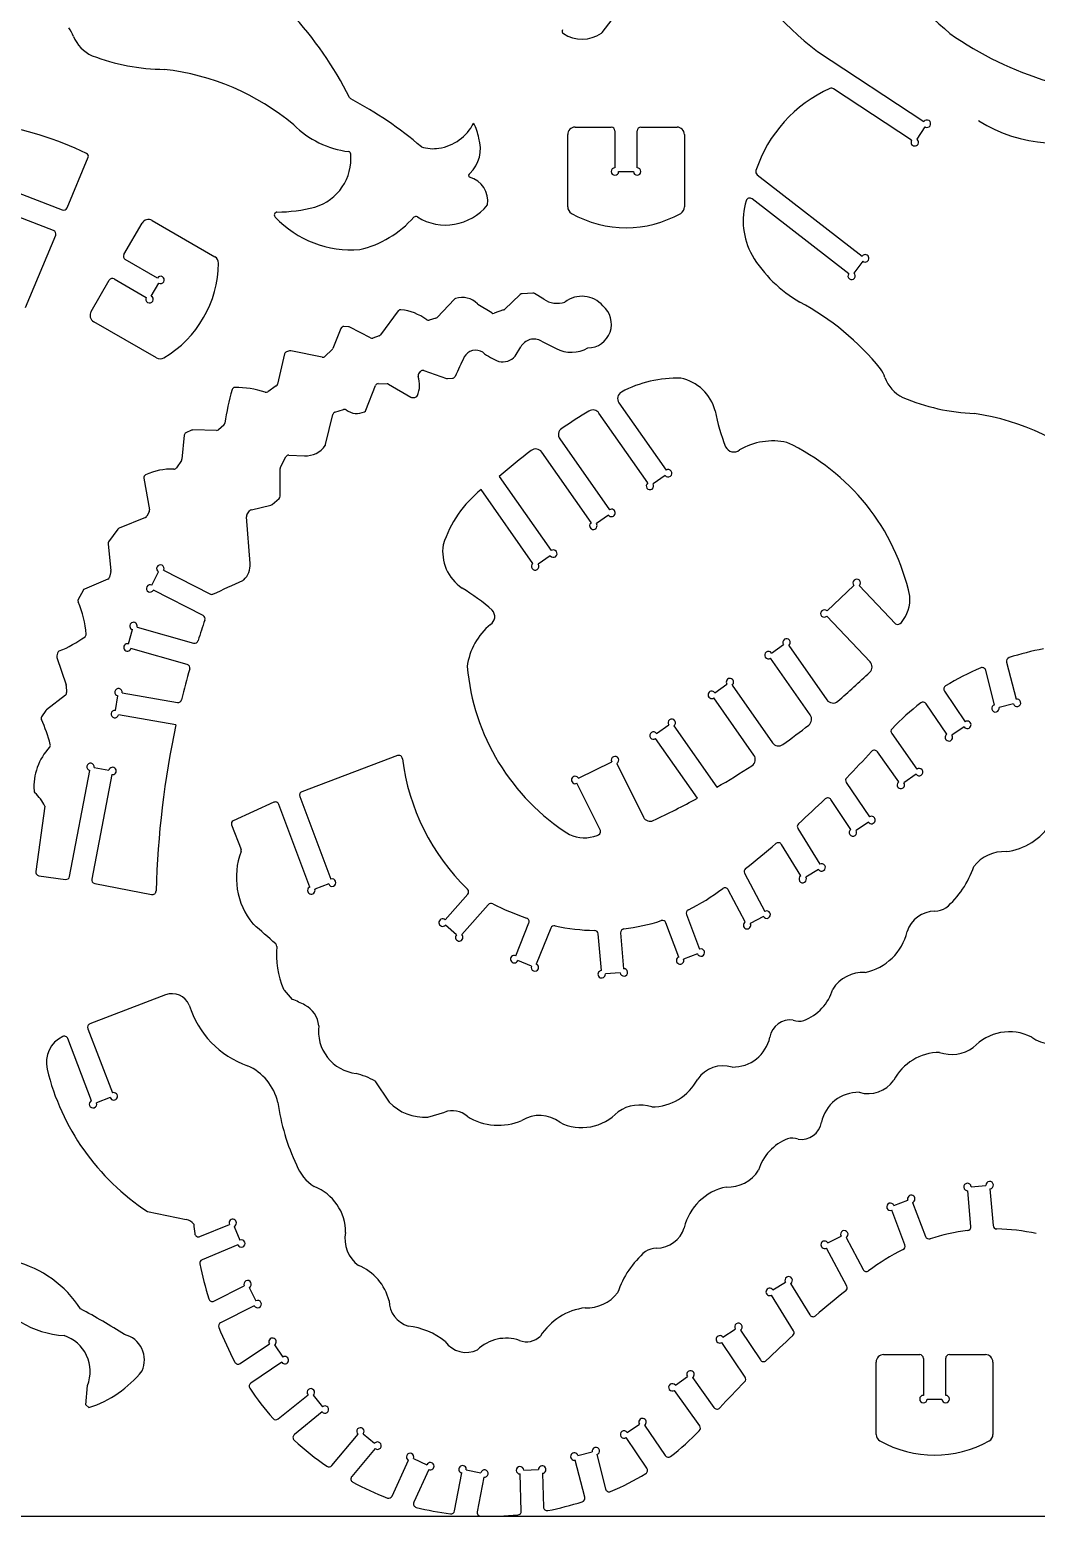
# Model space of a CAD drawing. Extents: x 0 to 14, y 0 to 10.
# Drawn here: x 3.709 to 6.421, y 0 to 4.004 of the extents above; entities that cross this region are included whole.
import ezdxf

# ---------------------------------------------------------------- set-up
doc = ezdxf.new("R2010")
doc.units = 0
doc.layers.add('WHITE', color=7, linetype='CONTINUOUS')

msp = doc.modelspace()

# ---------------------------------------------------------------- linework, layer by layer
at = {"layer": 'WHITE', "linetype": 'CONTINUOUS'}
for p, q in [((5.25099, 3.996668), (5.307695, 4.070412)), ((5.831149, 3.945293), (6.118041, 3.75635)), ((6.08504, 3.706241), (5.874694, 3.844771)), ((5.178447, 3.741645), (5.275743, 3.74162)), ((5.285741, 3.73162), (5.285741, 3.631915)), ((5.34574, 3.631915), (5.34574, 3.731683)), ((5.35574, 3.741683), (5.453035, 3.741683)), ((6.120893, 3.742499), (6.098892, 3.709093)), ((6.265582, 3.760533), (6.266357, 3.758441)), ((5.158477, 3.526717), (5.158441, 3.721641)), ((5.473035, 3.721687), (5.473071, 3.526722)), ((3.809748, 3.524146), (3.866473, 3.660312)), ((5.295741, 3.621915), (5.33574, 3.621915)), ((5.668904, 3.613467), (5.952228, 3.394245)), ((3.595947, 3.596261), (3.796915, 3.518663)), ((3.773345, 3.463447), (3.574335, 3.540288)), ((5.915511, 3.346792), (5.654997, 3.548365)), ((4.038913, 3.490069), (4.207775, 3.392617)), ((3.697755, 3.255312), (3.778974, 3.450272)), ((3.962948, 3.398487), (4.011596, 3.482747)), ((4.05301, 3.334943), (3.966609, 3.384827)), ((5.954017, 3.380217), (5.929539, 3.348581)), ((3.874335, 3.244927), (3.923005, 3.329176)), ((3.936664, 3.332834), (4.023011, 3.282981)), ((4.036671, 3.286642), (4.056671, 3.321282)), ((5.030824, 3.290602), (4.98823, 3.25073)), ((5.064618, 3.294704), (5.035655, 3.292851)), ((5.093869, 3.278002), (5.06944, 3.293399)), ((4.701888, 3.246486), (4.654148, 3.182062)), ((4.853145, 3.277992), (4.806861, 3.228897)), ((4.953744, 3.241027), (4.916741, 3.264061)), ((4.985467, 3.249075), (4.960632, 3.240319)), ((4.050483, 3.120168), (3.881656, 3.2176)), ((4.567906, 3.203894), (4.555317, 3.204442)), ((4.803307, 3.226631), (4.785597, 3.221407)), ((4.547585, 3.199416), (4.525566, 3.145211)), ((4.626786, 3.173617), (4.571207, 3.202918)), ((4.650529, 3.179234), (4.63315, 3.173259)), ((5.087629, 3.165175), (5.12718, 3.144903)), ((4.3959, 3.130832), (4.376621, 3.049116)), ((4.408691, 3.138785), (4.401301, 3.136568)), ((4.49722, 3.121808), (4.412715, 3.13915)), ((4.523659, 3.142459), (4.504455, 3.123902)), ((5.016832, 3.124619), (5.032123, 3.14955)), ((4.756959, 3.07739), (4.761956, 3.083322)), ((4.770657, 3.085807), (4.83195, 3.064769)), ((4.373193, 3.04442), (4.350213, 3.028739)), ((4.614881, 2.97932), (4.640539, 3.045734)), ((4.647995, 3.050786), (4.671722, 3.050583)), ((4.675738, 3.049659), (4.735431, 3.01445)), ((4.835033, 3.064391), (4.84808, 3.065207)), ((4.739846, 3.013339), (4.746432, 3.013668)), ((4.506335, 2.886658), (4.52555, 2.967805)), ((4.530948, 2.973548), (4.554333, 2.980917)), ((5.374359, 2.783199), (5.242614, 2.97135)), ((5.296538, 2.998946), (5.423508, 2.817614)), ((4.145134, 2.925024), (4.129928, 2.918213)), ((4.211935, 2.924511), (4.148512, 2.92589)), ((4.231835, 2.939278), (4.217448, 2.926531)), ((4.125147, 2.911686), (4.119067, 2.847132)), ((5.137166, 2.901628), (5.270843, 2.710717)), ((4.117617, 2.843471), (4.104073, 2.823507)), ((4.384592, 2.82548), (4.399445, 2.853821)), ((4.406798, 2.858052), (4.449442, 2.856646)), ((5.221694, 2.676302), (5.088707, 2.866227)), ((4.383569, 2.747658), (4.383698, 2.821753)), ((5.421052, 2.803686), (5.388286, 2.780743)), ((4.016931, 2.796233), (4.031598, 2.710625)), ((5.06492, 2.566528), (4.925681, 2.765382)), ((4.974031, 2.800938), (5.114069, 2.600942)), ((4.306389, 2.711173), (4.358954, 2.723354)), ((4.362446, 2.725069), (4.380843, 2.741723)), ((4.020673, 2.689918), (3.949878, 2.661476)), ((4.030856, 2.705733), (4.024823, 2.693674)), ((4.302687, 2.566373), (4.292783, 2.691929)), ((4.294294, 2.697155), (4.301575, 2.707921)), ((5.268387, 2.696789), (5.235621, 2.673846)), ((3.946416, 2.658771), (3.92169, 2.624248)), ((3.920165, 2.618757), (3.927603, 2.547267)), ((5.111613, 2.587015), (5.078847, 2.564072)), ((3.919076, 2.524123), (3.856603, 2.497371)), ((3.927259, 2.544464), (3.923561, 2.529411)), ((4.038104, 2.50802), (4.056361, 2.543611)), ((4.069823, 2.547944), (4.194158, 2.484164)), ((3.852769, 2.49387), (3.839814, 2.469556)), ((4.176035, 2.426027), (4.042438, 2.494558)), ((5.857084, 2.438446), (5.929666, 2.507235)), ((5.943803, 2.506855), (6.041742, 2.403515)), ((5.97305, 2.301547), (5.856704, 2.424309)), ((3.97497, 2.34974), (3.985853, 2.388231)), ((3.998196, 2.395133), (4.150548, 2.352056)), ((3.783945, 2.325034), (3.782015, 2.317455)), ((4.133167, 2.294618), (3.981872, 2.337396)), ((5.70729, 2.325159), (5.740056, 2.348102)), ((5.753983, 2.345646), (5.856746, 2.198886)), ((3.78232, 2.312867), (3.806915, 2.23985)), ((5.811947, 2.158258), (5.704834, 2.311232)), ((6.340931, 2.300639), (6.366499, 2.200566)), ((6.308367, 2.185714), (6.284703, 2.278333)), ((3.805469, 2.211855), (3.754115, 2.172496)), ((3.807244, 2.237826), (3.808572, 2.218591)), ((3.939802, 2.170321), (3.946683, 2.209725)), ((3.958254, 2.217856), (4.106953, 2.191891)), ((5.660282, 2.049933), (5.552169, 2.204335)), ((5.554625, 2.218262), (5.587391, 2.241205)), ((5.601318, 2.238749), (5.710042, 2.083475)), ((6.173484, 2.222386), (6.229454, 2.139975)), ((3.752317, 2.170578), (3.740987, 2.153621)), ((6.179819, 2.106265), (6.124126, 2.188267)), ((6.359286, 2.188402), (6.320531, 2.178501)), ((4.10294, 2.131684), (3.947933, 2.15875)), ((5.397851, 2.108488), (5.430617, 2.131431)), ((5.444544, 2.128975), (5.560356, 1.963578)), ((6.226799, 2.126084), (6.193709, 2.103611)), ((5.507807, 1.93402), (5.395395, 2.09456)), ((6.031279, 2.108498), (6.099239, 2.01266)), ((4.699886, 2.048675), (4.442207, 1.951649)), ((6.050295, 1.977953), (5.992825, 2.059)), ((3.816504, 1.723437), (3.871174, 2.008844)), ((3.882878, 2.016791), (3.922169, 2.009291)), ((5.187574, 1.987616), (5.277038, 2.032294)), ((5.290452, 2.027815), (5.362686, 1.883172)), ((3.93011, 1.997595), (3.876168, 1.715986)), ((5.246706, 1.846825), (5.183095, 1.974202)), ((5.908925, 1.976814), (5.971321, 1.883575)), ((6.096866, 1.998718), (6.064237, 1.975581)), ((4.366773, 1.922992), (4.256934, 1.872678)), ((4.436373, 1.938764), (4.520301, 1.716032)), ((5.921456, 1.850206), (5.867627, 1.930644)), ((3.749862, 1.912631), (3.725427, 1.736528)), ((4.464155, 1.694875), (4.380295, 1.917426)), ((4.252845, 1.862458), (4.278621, 1.796301)), ((5.778429, 1.852494), (5.837476, 1.756054)), ((5.968572, 1.869703), (5.935329, 1.847457)), ((5.786305, 1.724724), (5.734432, 1.809447)), ((3.733966, 1.725248), (3.805317, 1.715412)), ((5.635101, 1.732137), (5.689896, 1.629238)), ((5.834169, 1.742303), (5.800056, 1.721417)), ((3.884108, 1.704283), (4.037567, 1.674888)), ((4.51447, 1.703148), (4.477039, 1.689044)), ((5.636937, 1.601037), (5.590978, 1.687343)), ((4.828005, 1.606342), (4.889106, 1.675222)), ((4.94454, 1.647298), (4.872891, 1.566526)), ((5.478495, 1.621099), (5.513902, 1.527593)), ((5.68577, 1.615712), (5.650464, 1.596911)), ((4.858774, 1.565681), (4.82885, 1.592225)), ((5.018277, 1.509706), (5.053934, 1.598062)), ((5.113054, 1.58423), (5.073917, 1.487251)), ((5.249131, 1.469816), (5.240775, 1.56874)), ((5.300775, 1.571265), (5.308918, 1.474866)), ((5.457791, 1.506345), (5.422949, 1.598357)), ((5.060901, 1.481721), (5.023808, 1.49669)), ((5.508092, 1.5147), (5.470684, 1.500535)), ((5.299795, 1.46406), (5.259937, 1.460693)), ((4.074784, 1.404093), (3.871465, 1.326201)), ((4.394423, 1.417471), (4.416048, 1.392206)), ((3.875874, 1.119024), (3.811559, 1.286905)), ((3.865704, 1.313286), (3.931903, 1.140489)), ((4.639167, 1.172552), (4.677107, 1.115506)), ((3.926143, 1.127574), (3.88879, 1.113264)), ((4.782077, 1.075023), (4.827197, 1.088205)), ((6.24551, 0.887724), (6.285368, 0.891091)), ((6.296174, 0.881968), (6.30453, 0.783044)), ((6.037213, 0.837084), (6.074621, 0.85125)), ((6.087514, 0.845439), (6.122356, 0.753427)), ((6.24453, 0.780519), (6.236387, 0.876918)), ((4.026586, 0.820736), (4.13096, 0.799333)), ((6.06681, 0.730685), (6.031403, 0.824191)), ((4.167487, 0.753416), (4.246892, 0.786294)), ((4.259957, 0.780881), (4.275259, 0.743923)), ((4.269846, 0.730858), (4.173216, 0.690848)), ((5.910204, 0.619647), (5.855409, 0.722546)), ((5.859535, 0.736072), (5.894841, 0.754874)), ((5.908368, 0.750747), (5.954327, 0.664441)), ((4.205512, 0.57952), (4.2872, 0.620654)), ((4.300629, 0.61622), (4.318619, 0.580494)), ((5.711136, 0.609481), (5.745249, 0.630367)), ((5.758999, 0.627061), (5.810873, 0.542337)), ((4.314185, 0.567065), (4.223367, 0.521333)), ((5.766876, 0.49929), (5.707829, 0.595731)), ((5.576733, 0.482081), (5.609976, 0.504327)), ((5.623848, 0.501578), (5.677678, 0.42114)), ((4.275877, 0.411505), (4.3548, 0.464546)), ((4.368677, 0.461824), (4.390989, 0.428625)), ((5.636379, 0.37497), (5.573984, 0.468209)), ((4.388268, 0.414747), (4.304591, 0.358511)), ((5.989492, 0.220488), (5.989456, 0.415413)), ((6.009461, 0.435416), (6.106758, 0.435391)), ((6.116756, 0.425391), (6.116756, 0.325686)), ((6.176755, 0.325686), (6.176755, 0.425455)), ((6.186755, 0.435455), (6.28405, 0.435455)), ((6.30405, 0.415458), (6.304085, 0.220493)), ((5.448439, 0.353066), (5.481068, 0.376204)), ((5.49501, 0.373831), (5.55248, 0.292785)), ((3.860489, 0.300002), (3.864784, 0.352636)), ((4.378469, 0.262049), (4.458792, 0.327452)), ((4.472861, 0.326012), (4.498117, 0.294994)), ((5.514026, 0.243286), (5.446066, 0.339124)), ((3.868761, 0.292953), (3.860489, 0.300002)), ((4.496677, 0.280925), (4.422001, 0.22012)), ((6.126756, 0.315686), (6.166755, 0.315686)), ((5.318505, 0.2257), (5.351595, 0.248173)), ((5.365486, 0.245519), (5.421179, 0.163517)), ((4.523119, 0.136532), (4.593542, 0.220971)), ((4.607626, 0.222246), (4.638345, 0.196627)), ((5.371821, 0.129399), (5.315851, 0.211809)), ((4.63962, 0.182542), (4.576755, 0.107165)), ((5.186019, 0.163382), (5.224774, 0.173283)), ((5.236938, 0.16607), (5.260602, 0.073451)), ((4.685422, 0.054312), (4.729674, 0.15072)), ((4.742934, 0.155637), (4.779287, 0.138951)), ((4.784204, 0.125691), (4.74387, 0.037818)), ((4.885079, 0.124741), (4.924357, 0.117176)), ((5.039874, 0.124242), (5.079853, 0.12554)), ((5.204373, 0.051145), (5.178806, 0.151218)), ((4.853707, 0.014734), (4.873368, 0.116813)), ((4.932285, 0.105465), (4.914326, 0.012222)), ((5.033451, 0.013909), (5.030204, 0.113923)), ((5.090172, 0.11587), (5.093129, 0.024792)), ((0.001084, 0.00004), (14.001084, 0.00004))]:
    msp.add_line(p, q, dxfattribs=at)
for centre, radius, start, end in [((6.452813, 4.736156), 1.005948, -169.604864, -128.169369), ((7.48857, 5.492955), 1.984559, -149.217367, -130.938125), ((3.675995, 3.369247), 1.002437, 26.794912, 42.70831), ((3.729503, 3.947148), 0.104921, 21.626464, 35.861203), ((3.916635, 4.022016), 0.096632, -158.000462, -114.285578), ((5.151218, 4.000312), 0.008038, 153.347165, 236.238195), ((5.197006, 4.069324), 0.090858, -123.580623, -54.891449), ((5.244609, 4.001537), 0.008026, -54.577168, -37.345716), ((6.729355, 4.766477), 0.943347, -125.005427, -88.958278), ((4.0755, 4.450484), 0.553416, -111.031326, -90.394134), ((3.996803, 3.240443), 0.660895, 50.156874, 83.493477), ((6.014557, 3.509984), 0.367338, 114.003531, 161.836613), ((5.869194, 3.83642), 0.01, 56.631816, 114.003539), ((4.57793, 3.824726), 0.007983, -153.342095, -118.232084), ((4.054792, 2.847734), 1.100254, 49.85008, 61.83329), ((3.472607, 2.866217), 0.89373, 64.162938, 98.44438), ((4.599818, 3.928404), 0.254638, -134.850848, -97.125582), ((4.794089, 3.807318), 0.123723, -81.985727, -26.41856), ((4.789369, 3.68921), 0.131613, 9.91746, 28.628676), ((5.178441, 3.721645), 0.02, 89.985223, 180.010373), ((5.275741, 3.73162), 0.01, 0, 89.985218), ((5.35574, 3.731683), 0.01, 90, 180), ((5.453035, 3.721683), 0.02, 0.010376, 89.999997), ((6.126393, 3.75085), 0.01, -123.368186, 146.631803), ((6.476075, 4.094711), 0.396307, -121.950131, -66.104391), ((4.795514, 3.779679), 0.096187, -108.983713, -80.530623), ((4.828701, 3.683844), 0.094565, -45.285258, 17.244203), ((6.093392, 3.700741), 0.01, 146.631806, 416.631809), ((3.85905, 3.663237), 0.007979, -21.507031, 67.478995), ((4.43948, 3.655941), 0.134941, -73.719821, 5.570662), ((4.565814, 3.668077), 0.008028, 6.892006, 72.477075), ((4.897064, 3.611411), 0.005544, 109.263556, 237.469141), ((4.877461, 3.543323), 0.065557, -9.839421, 75.312548), ((5.285741, 3.621915), 0.01, 90, 360), ((5.34574, 3.621915), 0.01, 180, 450), ((5.675024, 3.621376), 0.01, 161.836616, 232.269037), ((3.800517, 3.527992), 0.01, -111.112503, -22.616027), ((4.374804, 3.908253), 0.395362, -89.962165, -74.973253), ((4.829538, 3.621667), 0.1438, -121.987064, -38.515273), ((5.178477, 3.52672), 0.02, -179.989624, -119.378589), ((5.453071, 3.526718), 0.02, -60.622383, 0.010376), ((5.820869, 3.488536), 0.189657, 163.202479, 209.087621), ((5.648877, 3.540456), 0.01, 52.269024, 163.202483), ((4.028916, 3.472747), 0.02, 60.010374, 149.999998), ((4.376065, 3.504925), 0.00803, 97.155476, 227.673446), ((4.575683, 3.693226), 0.282424, -136.547585, -85.407652), ((4.532331, 3.687109), 0.28319, -76.530294, -41.610201), ((4.749157, 3.493038), 0.00788, 57.732963, 130.232395), ((5.315776, 3.7706), 0.299872, -119.378589, -60.622383), ((3.769743, 3.454118), 0.01, -22.616027, 68.887488), ((3.971609, 3.393487), 0.01, 150, 240), ((3.917923, 3.378335), 0.299872, -59.378589, -0.622383), ((4.197779, 3.375295), 0.02, -0.622385, 60.010377), ((5.963248, 3.582604), 0.360044, -148.845391, -119.915873), ((5.960137, 3.388126), 0.01, -127.730972, 142.269032), ((3.931664, 3.324174), 0.01, 60, 149.985222), ((4.061671, 3.329943), 0.01, -120, 150), ((5.92342, 3.340672), 0.01, 142.269029, 412.269028), ((4.031671, 3.277981), 0.01, 150, 420), ((5.036467, 3.284793), 0.008099, 95.755063, 134.168214), ((5.065036, 3.286689), 0.008026, 56.7235, 92.989062), ((5.196489, 3.210398), 0.075596, 41.156302, 127.344584), ((3.891652, 3.234922), 0.02, 149.985223, 240.010374), ((4.708322, 3.241822), 0.007946, 85.306173, 144.060871), ((4.695272, 3.11158), 0.13884, 53.169619, 84.337072), ((4.858905, 3.272371), 0.008048, 108.278033, 135.701966), ((4.874363, 3.226744), 0.056222, 43.412604, 108.652247), ((4.921178, 3.270776), 0.008049, -137.923905, -123.454423), ((4.982814, 3.256635), 0.008012, -70.663317, -47.471951), ((5.130069, 3.333379), 0.066159, -123.171714, -71.891745), ((5.212173, 3.210911), 0.064223, -89.324314, 50.055917), ((5.441223, 2.634637), 0.722249, 39.134765, 61.69533), ((4.555057, 3.196381), 0.008065, 88.154465, 157.895999), ((4.56737, 3.196016), 0.007896, 60.926454, 86.102982), ((4.783338, 3.22909), 0.008008, -127.179306, -73.618356), ((4.800976, 3.234209), 0.007928, -72.897505, -42.070522), ((4.957917, 3.247775), 0.007934, -121.739454, -69.994822), ((4.630378, 3.18072), 0.00796, -116.821336, -69.621264), ((4.647666, 3.186628), 0.007928, -68.837516, -35.162537), ((5.0674, 3.130635), 0.040028, 59.643516, 151.801345), ((4.403752, 3.128849), 0.008098, 107.614163, 165.829323), ((4.4114, 3.131276), 0.007982, 80.520574, 109.839188), ((4.498876, 3.129631), 0.007996, -101.952658, -45.762817), ((4.518147, 3.148316), 0.008043, -46.729317, -22.705991), ((4.910378, 3.106457), 0.034404, 56.120635, 152.136046), ((5.027203, 3.257104), 0.156332, -128.653635, -110.400114), ((4.983362, 3.153449), 0.044175, -103.953834, -40.740578), ((5.16832, 3.228953), 0.093578, -116.080184, -61.528655), ((4.06048, 3.137491), 0.02, -119.989627, -59.378588), ((4.768105, 3.078267), 0.00796, 71.299697, 140.577858), ((11.113244, 0.129192), 6.91476, 154.348767, 154.832759), ((5.914319, 3.032021), 0.104921, 19.626464, 33.861203), ((4.368986, 3.05109), 0.007886, -57.755952, -14.493841), ((4.648028, 3.04271), 0.008077, 90.235485, 158.012526), ((4.672019, 3.042688), 0.007901, 61.92679, 92.158745), ((4.688764, 3.046845), 0.07064, -23.778268, 18.910109), ((4.763166, 3.072331), 0.008007, 140.817977, 198.895977), ((4.834455, 3.072429), 0.008059, -108.113045, -85.886961), ((4.847645, 3.073231), 0.008035, -86.898688, -25.464914), ((5.451478, 2.753796), 0.311637, 87.858219, 118.365923), ((5.439434, 2.947695), 0.119885, 14.332461, 78.602707), ((6.10395, 3.100313), 0.096632, -160.000462, -116.285578), ((5.069574, 2.8078), 0.846212, 164.44825, 170.731927), ((4.262055, 3.032595), 0.007988, 91.118705, 164.89585), ((4.260816, 2.772127), 0.268457, 72.115921, 89.768697), ((4.345583, 3.035282), 0.008015, -106.871499, -54.712738), ((4.739519, 3.021368), 0.008036, -120.57403, -87.664965), ((4.746177, 3.021575), 0.007911, -88.149083, -23.946807), ((5.312921, 3.010417), 0.02, 118.365922, 215), ((6.277672, 3.522976), 0.553416, -113.031326, -92.394134), ((4.533402, 2.965833), 0.008096, 107.644527, 165.896244), ((4.556808, 2.97322), 0.008084, 53.793457, 107.828675), ((4.590228, 3.018337), 0.048062, -126.582881, -64.480897), ((4.607446, 2.98209), 0.007934, -63.922989, -20.437042), ((6.178455, 1.400545), 1.847088, 121.410779, 124.121555), ((5.226231, 2.959879), 0.02, 35, 121.410775), ((6.0733, 3.075844), 0.526994, -169.230638, -158.233823), ((6.156793, 2.316418), 0.660895, 48.156874, 81.493477), ((4.148727, 2.918024), 0.007868, 91.566357, 117.175024), ((4.212202, 2.932316), 0.00781, -91.958069, -47.798829), ((4.226542, 2.945206), 0.007947, -48.238563, -8.108926), ((5.153549, 2.913099), 0.02, 124.121554, 215), ((4.132992, 2.910953), 0.00788, 112.880159, 174.66382), ((4.453933, 2.917953), 0.061472, -94.189546, -33.569706), ((4.498584, 2.888451), 0.007955, -34.345182, -13.019894), ((5.710726, 2.719373), 0.17697, 77.479501, 120.385924), ((5.496751, 2.350477), 0.597552, 12.344829, 65.020693), ((4.111126, 2.84816), 0.008007, -35.8435, -7.373039), ((4.406542, 2.849991), 0.008065, 88.184017, 151.64561), ((6.178455, 1.400545), 1.847088, 127.25808, 130.697562), ((5.072324, 2.854755), 0.02, 35, 127.258082), ((5.605911, 2.89121), 0.024532, -153.917268, -51.416656), ((4.024792, 2.797567), 0.007973, 115.237075, 189.631331), ((4.089, 2.665476), 0.154842, 86.996321, 115.888629), ((4.097547, 2.82804), 0.007946, -93.123013, -34.775866), ((4.391827, 2.821775), 0.008129, 152.882721, 180.157074), ((5.429244, 2.809422), 0.01, -145, 125), ((5.119431, 2.521295), 0.311637, 128.441687, 162.141781), ((5.380094, 2.775008), 0.01, 125, 394.999996), ((4.357309, 2.731116), 0.007934, -78.033512, -49.652613), ((4.37551, 2.747765), 0.008059, -48.572314, -0.759875), ((4.017779, 2.697287), 0.007917, -68.558494, -27.153699), ((4.023755, 2.709312), 0.007952, -26.749881, 9.504367), ((4.300803, 2.692441), 0.008037, 144.091289, 183.653606), ((4.30824, 2.703244), 0.008143, 103.143348, 144.939306), ((5.276579, 2.702525), 0.01, -144.999999, 125.000004), ((3.952942, 2.653986), 0.008092, 112.248814, 143.750987), ((5.22743, 2.66811), 0.01, 124.999996, 395.000001), ((3.928068, 2.619519), 0.00794, 143.441147, 185.510984), ((4.941346, 2.59893), 0.119885, 171.397293, 235.667539), ((5.119805, 2.592751), 0.01, -144.999996, 125), ((4.060925, 2.552508), 0.01, -27.156361, 242.843631), ((4.248514, 2.561859), 0.054361, -46.994048, 4.763472), ((5.070656, 2.558336), 0.01, 125, 394.999996), ((3.915814, 2.531436), 0.008008, -65.96032, -14.648772), ((3.919723, 2.546812), 0.007894, -17.304838, 3.304839), ((5.936924, 2.514114), 0.01, -46.537108, 223.462888), ((3.85982, 2.489997), 0.008045, 113.572978, 151.224444), ((4.03354, 2.499123), 0.01, 62.843636, 332.843634), ((4.198723, 2.493062), 0.01, -117.156364, -65.738993), ((-0.330601, 12.542632), 11.033096, -65.738992, -65.2791), ((4.280118, 2.527953), 0.00801, -65.640392, -46.889917), ((4.604129, 2.04712), 0.526994, 48.233824, 59.230638), ((3.846762, 2.465886), 0.007857, 152.1547, 203.410972), ((3.588969, 2.353806), 0.273247, 4.629002, 23.500291), ((5.979813, 2.471865), 0.100874, -39.695706, 3.618409), ((3.988573, 2.397853), 0.01, -15.787985, 254.212019), ((6.518837, 1.615895), 2.470343, 161.153508, 162.501697), ((4.171471, 2.41713), 0.01, -18.846489, 62.843631), ((4.937485, 2.423173), 0.024532, -58.583343, 43.91727), ((5.849826, 2.431567), 0.01, 43.462888, 313.462884), ((6.04726, 2.414784), 0.012548, -116.087748, -35.850212), ((3.660788, 2.644986), 0.339443, -67.853353, -54.473321), ((3.853396, 2.375197), 0.007956, -54.359136, 4.764291), ((5.063111, 2.265908), 0.17697, 129.614076, 172.520499), ((5.748247, 2.353838), 0.01, -54.999996, 215), ((3.79166, 2.323213), 0.007926, 111.53091, 166.719747), ((3.972249, 2.340117), 0.01, 74.212019, 344.212023), ((4.153269, 2.361679), 0.01, -105.787974, -17.498307), ((5.699098, 2.319423), 0.01, 35.000004, 305), ((6.597991, 1.53123), 0.820554, 101.08277, 107.769463), ((3.789879, 2.315674), 0.008063, 167.236566, 200.370084), ((6.518837, 1.615895), 2.470343, 164.349947, 166.337877), ((4.130446, 2.284995), 0.01, -15.650051, 74.212026), ((5.482943, 2.340809), 0.597552, -175.020693, -122.344828), ((5.958534, 2.28779), 0.02, -46.274336, 43.462886), ((6.555639, 1.614179), 0.728727, 112.9823, 121.345747), ((6.275014, 2.275858), 0.01, 14.332098, 112.9823), ((6.35062, 2.303114), 0.01, 107.769457, 194.332102), ((5.595582, 2.246941), 0.01, -55.000004, 214.999996), ((4.465266, 3.849004), 2.180379, -49.332091, -46.274338), ((3.800571, 2.218193), 0.00801, -52.307824, 2.844182), ((3.799297, 2.237575), 0.007951, 1.808367, 16.624453), ((3.948403, 2.219576), 0.01, -9.904915, 260.095085), ((5.546433, 2.212526), 0.01, 34.999996, 305.000001), ((6.181756, 2.228004), 0.01, 121.345745, 214.182805), ((3.758975, 2.166137), 0.008003, 127.390005, 146.301313), ((3.938082, 2.160471), 0.01, 80.095092, 350.09509), ((4.108673, 2.201742), 0.01, -99.904915, -13.662128), ((5.873129, 2.210358), 0.02, -145, -49.33209), ((6.555639, 1.614179), 0.728727, 127.726636, 135.90757), ((6.115853, 2.182649), 0.01, 34.182805, 127.72663), ((6.310842, 2.176025), 0.01, 104.332103, 374.332102), ((6.368975, 2.190878), 0.01, -165.667898, 104.332102), ((3.747707, 2.149268), 0.008007, 147.067525, 205.181855), ((3.394195, 1.98327), 0.382539, 14.497042, 25.152764), ((6.518837, 1.615895), 2.470343, 167.94841, 178.410195), ((5.438809, 2.137166), 0.01, -54.999996, 215), ((4.465266, 3.849004), 2.180379, -54.284046, -51.992066), ((5.795564, 2.146786), 0.02, -51.992064, 35), ((6.235072, 2.131703), 0.01, -145.817199, 124.182804), ((5.389659, 2.102752), 0.01, 35, 305), ((5.726425, 2.094947), 0.02, -145, -54.284046), ((6.039436, 2.114283), 0.01, 135.907569, 215.340726), ((6.185437, 2.097993), 0.01, 124.182801, 394.182809), ((3.876568, 1.96463), 0.156176, 136.85179, 183.869117), ((3.756754, 2.076972), 0.008068, -43.314952, 14.785428), ((4.70341, 2.039316), 0.01, 6.974564, 110.633342), ((5.285985, 2.036762), 0.01, -63.462881, 206.537114), ((5.643899, 2.038462), 0.02, -56.93655, 35), ((3.793417, 4.071524), 2.969119, -44.528499, -42.647445), ((5.984667, 2.053215), 0.01, 35.34072, 137.352557), ((3.873056, 2.018666), 0.01, -10.80669, 259.156245), ((3.931992, 2.007416), 0.01, -100.84376, 169.193316), ((5.296549, 2.111877), 0.58756, -173.025437, -133.976459), ((4.465266, 3.849004), 2.180379, -59.851192, -56.93655), ((6.105023, 2.004502), 0.01, -144.65928, 125.34072), ((5.178627, 1.983148), 0.01, 26.537111, 296.537119), ((5.917236, 1.982376), 0.01, 135.471498, 213.790545), ((6.056079, 1.969796), 0.01, 125.34072, 395.340724), ((3.728734, 1.954505), 0.007997, -177.037077, -134.695676), ((3.638326, 1.858161), 0.124127, 26.029013, 46.918107), ((4.370937, 1.9139), 0.01, 20.647091, 114.611046), ((4.445731, 1.94229), 0.01, 110.633342, 200.647086), ((4.465266, 3.849004), 2.180379, -64.932781, -61.435595), ((3.793417, 4.071524), 2.969119, -47.99688, -46.095399), ((5.859316, 1.925083), 0.01, 33.790553, 133.904598), ((5.380578, 1.892108), 0.02, -153.462887, -64.932783), ((5.976883, 1.875265), 0.01, -146.209452, 123.790553), ((4.260229, 1.865432), 0.00796, 114.451266, 201.939736), ((5.234229, 1.845494), 0.012548, -74.149786, 6.087744), ((5.786957, 1.857716), 0.01, 132.003121, 211.477621), ((5.927018, 1.841895), 0.01, 123.790553, 393.790553), ((6.317785, 1.9588), 0.170071, -82.596297, -32.952567), ((5.203659, 1.928396), 0.100874, -113.618408, -70.304294), ((3.793417, 4.071524), 2.969119, -51.599091, -49.558051), ((5.725904, 1.804225), 0.01, 31.477621, 130.441949), ((4.462631, 1.720588), 0.196882, 159.144926, 219.423121), ((4.271103, 1.793454), 0.008039, -20.194062, 20.738799), ((6.334787, 1.686), 0.104263, 87.298795, 142.262651), ((3.735332, 1.735154), 0.01, 172.100257, 262.151076), ((3.806683, 1.725318), 0.01, -97.848918, -10.84376), ((5.643927, 1.736838), 0.01, 128.400913, 208.036112), ((5.791527, 1.716195), 0.01, 121.477621, 391.477621), ((5.842698, 1.747525), 0.01, -148.522379, 121.477621), ((6.013975, 1.829307), 0.251264, -49.355424, -18.443924), ((3.885989, 1.714104), 0.01, 169.156252, 259.156245), ((4.039448, 1.684709), 0.01, -100.843743, -1.589801), ((4.467681, 1.685518), 0.01, 110.647081, 380.647086), ((4.523828, 1.706674), 0.01, -159.352909, 110.647086), ((4.881625, 1.681858), 0.01, -41.575043, 46.023541), ((5.241219, 2.131291), 0.553489, -64.044129, -52.768486), ((5.582151, 1.682643), 0.01, 28.036114, 127.231511), ((4.952021, 1.640662), 0.01, 63.12948, 138.424961), ((5.26841, 2.265094), 0.690012, -116.870522, -108.640892), ((4.821369, 1.598861), 0.01, 48.424961, 318.424969), ((5.044661, 1.601804), 0.01, -21.977393, 71.359108), ((5.241219, 2.131291), 0.553489, -82.913112, -72.187036), ((5.413597, 1.594816), 0.01, 20.74007, 107.812957), ((5.487847, 1.62464), 0.01, 115.955873, 200.740067), ((5.694597, 1.620412), 0.01, -151.963883, 118.036117), ((6.148837, 1.549978), 0.079863, 91.029904, 161.921781), ((6.146712, 1.68839), 0.058565, -89.325808, -58.123538), ((4.316762, 1.600467), 0.007921, -141.716091, -130.505549), ((1.856175, -1.275636), 3.777109, 48.236632, 49.452), ((4.866255, 1.559045), 0.01, 138.424961, 408.424969), ((5.122327, 1.580488), 0.01, 77.819455, 158.022609), ((5.241219, 2.131291), 0.553489, -102.180547, -91.058481), ((5.23081, 1.567898), 0.01, 4.828293, 88.941509), ((5.310739, 1.572107), 0.01, 97.08689, 184.828298), ((5.641637, 1.59221), 0.01, 118.036109, 388.036114), ((5.929915, 1.60893), 0.147026, -78.265177, -13.438642), ((4.366425, 1.535829), 0.008068, -5.748864, 46.873181), ((4.622806, 1.515832), 0.249094, 175.5819, 202.719732), ((5.517444, 1.518241), 0.01, -159.259921, 110.740072), ((5.014534, 1.500433), 0.01, 68.022603, 338.022609), ((5.070174, 1.477978), 0.01, 158.022607, 428.022598), ((5.461332, 1.496993), 0.01, 110.740074, 380.740077), ((5.249972, 1.459852), 0.01, 94.828298, 364.828298), ((5.309759, 1.464902), 0.01, -175.171707, 94.828293), ((5.955045, 1.367283), 0.09781, 87.202983, 147.5136), ((4.092671, 1.357403), 0.05, 22.371926, 110.962014), ((4.400321, 1.422774), 0.007932, -156.617309, -138.040817), ((5.74888, 1.455837), 0.1288, -69.337957, -16.239826), ((4.378787, 1.450493), 0.251052, -162.842649, -109.261056), ((4.341068, 1.18004), 0.225024, 60.88535, 70.536507), ((4.419583, 1.31541), 0.068612, 4.904062, 63.164855), ((3.875043, 1.316863), 0.01, 110.962015, 200.962018), ((5.758113, 1.281415), 0.055665, 81.506076, 170.393348), ((5.781869, 1.373401), 0.040065, -112.813188, -71.883921), ((3.832293, 1.221822), 0.078464, 116.055885, 193.099873), ((3.80222, 1.283328), 0.01, 20.962015, 116.055891), ((4.601686, 1.30658), 0.114688, 172.638559, 263.264065), ((5.603386, 1.311997), 0.102087, -91.223871, -12.038459), ((6.348699, 1.171068), 0.133767, 63.458234, 137.070917), ((6.463233, 1.362722), 0.090447, -127.260972, -58.789955), ((6.161362, 1.10822), 0.141116, 90.369344, 152.074833), ((6.192767, 1.34602), 0.101944, -108.480457, -55.331878), ((4.377014, 1.355484), 0.639339, -166.297567, -123.237366), ((4.237843, 1.082571), 0.143247, 12.823234, 66.059194), ((5.577411, 1.129542), 0.083839, 73.511872, 145.127712), ((4.524676, 0.957389), 0.243728, 61.981959, 74.883982), ((5.383942, 1.243564), 0.141116, -89.630656, -27.925168), ((5.967894, 1.222242), 0.083839, -106.488128, -34.872288), ((3.935481, 1.131151), 0.01, -159.037989, 110.962016), ((5.941918, 1.039787), 0.102087, 88.776129, 167.96154), ((3.879452, 1.109686), 0.01, 110.962018, 380.962013), ((4.963751, 1.197606), 0.592113, -171.918297, -154.902541), ((4.773672, 1.209561), 0.1348, -135.754529, -86.425061), ((4.84866, 1.034666), 0.057681, 47.668324, 111.845669), ((5.196606, 1.180717), 0.133767, -116.541766, -42.929083), ((5.352538, 1.005764), 0.101944, 71.519543, 124.668122), ((4.971575, 1.210503), 0.157509, -122.259409, -66.173231), ((5.082072, 0.989062), 0.090447, 52.739028, 121.210045), ((5.787192, 1.070369), 0.055665, -98.493924, -9.606651), ((5.796425, 0.895947), 0.1288, 110.662043, 163.760174), ((5.763436, 0.978383), 0.040065, 67.186812, 108.116079), ((4.544465, 0.993517), 0.126041, -158.075416, -123.154688), ((5.59026, 0.984501), 0.09781, -92.797017, -32.4864), ((4.428082, 0.76484), 0.131982, -0.261259, 68.928397), ((5.615389, 0.742854), 0.147026, 101.734823, 166.561357), ((6.235545, 0.886882), 0.01, 4.828293, 274.828293), ((6.295332, 0.891933), 0.01, -85.171702, 184.828298), ((6.027861, 0.833543), 0.01, 20.740079, 290.74007), ((6.083973, 0.854791), 0.01, -69.259928, 200.740077), ((4.125992, 0.769285), 0.030456, 35.051727, 80.611273), ((5.1667, 0.886626), 1.020672, -174.385933, -172.954243), ((4.163661, 0.762655), 0.01, -172.954246, -67.507509), ((4.256131, 0.79012), 0.01, -67.507514, 202.492488), ((4.645196, 0.746538), 0.086955, 168.254719, 234.55569), ((5.396468, 0.801806), 0.079863, -88.970096, -18.078219), ((5.903667, 0.759574), 0.01, -61.963888, 208.036109), ((6.304085, 0.220493), 0.553489, 97.086888, 107.812964), ((6.234565, 0.779677), 0.01, -82.913111, 4.828293), ((6.314495, 0.783886), 0.01, -175.171702, -91.058491), ((6.304085, 0.220493), 0.553489, 77.819453, 88.941519), ((4.279085, 0.734684), 0.01, -157.507512, 112.492486), ((5.398593, 0.663394), 0.058565, 90.674192, 121.876462), ((5.850708, 0.731372), 0.01, 28.036112, 298.036114), ((6.057458, 0.727144), 0.01, -64.044127, 20.740072), ((6.131708, 0.756969), 0.01, -159.25993, -72.187043), ((3.596494, 0.3993), 0.295868, 32.530328, 75.837003), ((4.177041, 0.681609), 0.01, 112.492483, 191.703815), ((5.53133, 0.522477), 0.251264, 130.644576, 161.556076), ((6.304085, 0.220493), 0.553489, 115.955871, 127.231514), ((5.1667, 0.886626), 1.020672, -168.296182, -162.840911), ((4.541031, 0.545831), 0.140545, 14.123967, 67.520011), ((5.753778, 0.635589), 0.01, -58.522379, 211.477621), ((5.963154, 0.669141), 0.01, -151.963881, -52.768489), ((3.820725, 0.754175), 0.268335, -146.647611, -94.060717), ((4.296132, 0.625152), 0.01, -63.272414, 206.727586), ((5.210518, 0.665784), 0.104263, -92.701205, -37.737348), ((5.702607, 0.604259), 0.01, 31.477616, 301.477621), ((7.751888, -1.71974), 2.969119, 128.400909, 130.441949), ((5.901378, 0.614946), 0.01, -51.599087, 28.036106), ((4.201015, 0.588452), 0.01, -162.840916, -63.272411), ((4.323117, 0.571562), 0.01, -153.272406, 116.727589), ((4.74908, 0.581151), 0.07176, -179.182949, -106.766984), ((5.22752, 0.392984), 0.170071, 97.403703, 147.047433), ((3.078255, -0.89879), 1.647043, 57.453068, 62.21854), ((4.227864, 0.512402), 0.01, 116.727586, 201.732449), ((5.819401, 0.547559), 0.01, -148.522379, -49.558051), ((3.770658, 0.390091), 0.101304, -21.698547, 72.142176), ((3.947128, 0.420917), 0.070796, -24.436184, 75.921849), ((5.1667, 0.886626), 1.020672, -158.267557, -152.49072), ((4.705651, 0.317645), 0.196118, 51.253076, 83.345026), ((5.048099, 0.520671), 0.050844, -112.428409, -43.778468), ((5.568422, 0.47652), 0.01, 33.790548, 303.790556), ((5.618287, 0.509889), 0.01, -56.209447, 213.790553), ((7.751888, -1.71974), 2.969119, 132.00312, 133.904601), ((5.758348, 0.494068), 0.01, -47.996879, 31.477616), ((4.363099, 0.470124), 0.01, -56.096182, 213.903822), ((4.884769, 0.510224), 0.068903, -144.896985, -63.657416), ((4.992695, 0.368073), 0.11157, 71.172336, 133.891595), ((4.270299, 0.419804), 0.01, -152.49072, -56.096187), ((4.396567, 0.420325), 0.01, -146.096181, 123.903826), ((5.685989, 0.426701), 0.01, -146.209447, -46.095402), ((6.009456, 0.415416), 0.02, 89.985223, 180.010373), ((6.106756, 0.425391), 0.01, 0, 89.985223), ((6.186755, 0.425455), 0.01, 90, 180), ((6.28405, 0.415455), 0.02, 0.010376, 89.999997), ((3.778556, 0.576207), 0.29727, -72.335428, -38.382285), ((5.489226, 0.381988), 0.01, -54.65928, 215.34072), ((7.751888, -1.71974), 2.969119, 135.471501, 137.352555), ((5.628069, 0.369408), 0.01, -44.528502, 33.790549), ((4.310169, 0.350211), 0.01, 123.903818, 213.871886), ((4.953539, 0.78208), 0.784877, -146.12811, -138.615634), ((4.466546, 0.333766), 0.01, -50.845441, 219.154559), ((5.440282, 0.347282), 0.01, 35.34072, 305.34072), ((6.116756, 0.315686), 0.01, 90, 360), ((6.176755, 0.315686), 0.01, 180, 450), ((4.504431, 0.287239), 0.01, -140.845436, 129.154559), ((5.560638, 0.298569), 0.01, -144.65928, -42.647443), ((4.372155, 0.269803), 0.01, -138.615637, -50.845441), ((5.359868, 0.253791), 0.01, -55.817199, 214.182809), ((5.505869, 0.237501), 0.01, -44.092431, 35.340731), ((4.428315, 0.212365), 0.01, 129.154552, 227.326821), ((4.953539, 0.78208), 0.784877, -132.673177, -124.428644), ((4.599946, 0.228651), 0.01, -39.828201, 230.171795), ((4.646025, 0.190222), 0.01, -129.828208, 140.171791), ((5.310233, 0.220081), 0.01, 34.182801, 304.182801), ((4.989666, 0.737605), 0.728727, -52.273364, -44.09243), ((6.009492, 0.220492), 0.02, -179.989627, -119.378589), ((6.146791, 0.464371), 0.299872, -119.378589, -60.622383), ((6.284085, 0.22049), 0.02, -60.622383, 0.010376), ((4.733845, 0.159809), 0.01, -24.654951, 245.345046), ((5.17633, 0.160906), 0.01, 14.332096, 284.332102), ((5.234463, 0.175759), 0.01, -75.667897, 194.332102), ((5.429451, 0.169135), 0.01, -145.817199, -52.273367), ((4.515439, 0.142937), 0.01, -124.428641, -39.828201), ((4.788375, 0.13478), 0.01, -114.654956, 155.345046), ((4.875259, 0.126633), 0.01, -10.902028, 259.097977), ((4.934176, 0.115285), 0.01, -100.902028, 169.097972), ((5.029879, 0.123918), 0.01, 1.859408, 271.859402), ((5.089848, 0.125864), 0.01, -88.140603, 181.859402), ((5.363549, 0.12378), 0.01, -58.654252, 34.18281), ((4.584435, 0.10076), 0.01, 140.171799, 241.553409), ((4.953539, 0.78208), 0.784877, -118.446588, -110.9615), ((4.989666, 0.737605), 0.728727, -67.0177, -58.654253), ((4.676334, 0.058483), 0.01, -110.961498, -24.654951), ((5.194685, 0.04867), 0.01, -72.230543, 14.332102), ((5.270291, 0.075926), 0.01, -165.667902, -67.0177), ((4.752959, 0.033646), 0.01, 155.345057, 256.126433), ((4.947313, 0.820554), 0.820554, -103.873571, -97.330877), ((4.843887, 0.016626), 0.01, -97.330881, -10.902034), ((4.924146, 0.010331), 0.01, 169.097973, 268.362103), ((4.947313, 0.820554), 0.820554, -91.6379, -84.609755), ((5.023456, 0.013584), 0.01, -84.609761, 1.859408), ((5.103124, 0.025116), 0.01, -178.140603, -78.917233), ((4.947313, 0.820554), 0.820554, -78.91723, -72.230537)]:
    msp.add_arc(centre, radius, start, end, dxfattribs=at)

doc.saveas('drawing.dxf')
